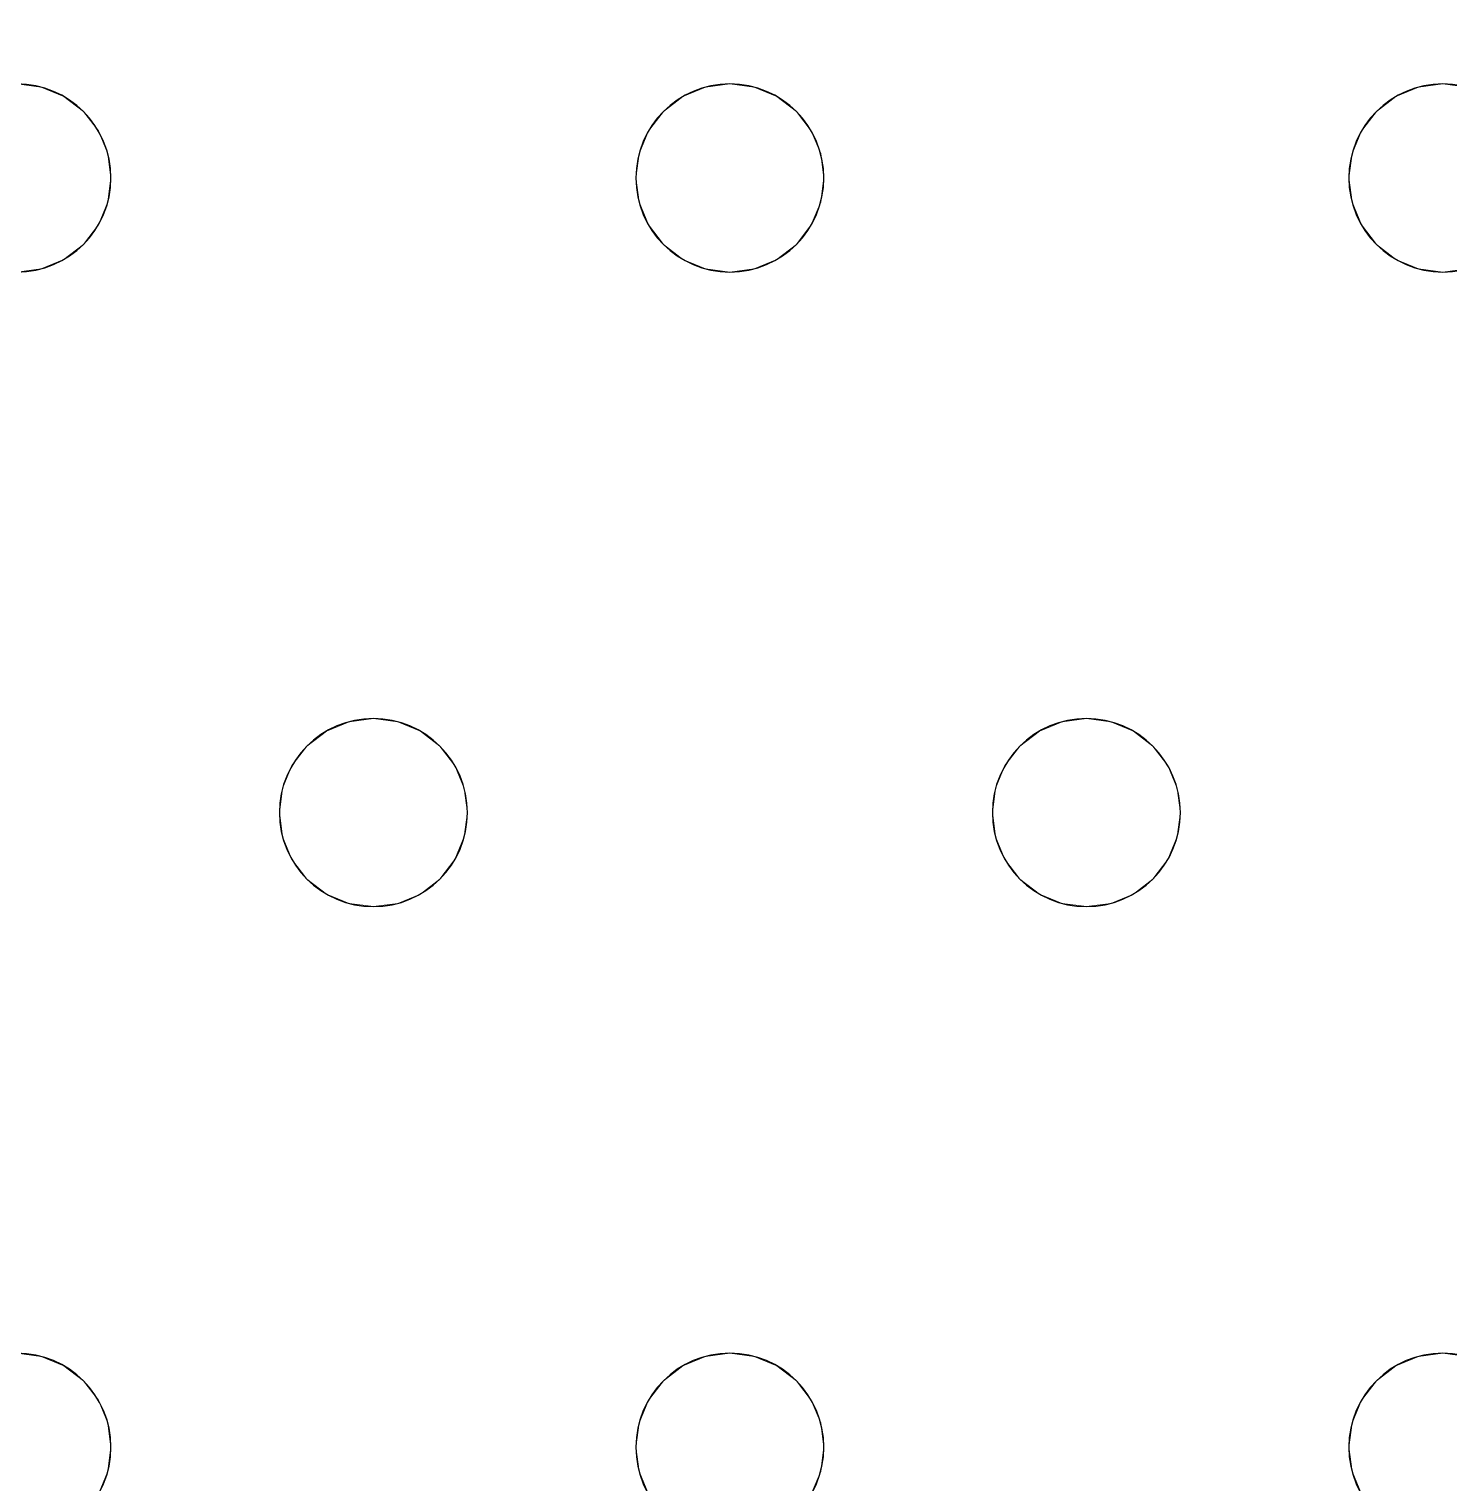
# Model space of a CAD drawing. Header units: millimetres. Extents: x -1 to 1601, y -701 to 1.
# Drawn here: x 279.7 to 340.1, y -153.5 to -91.7 of the extents above; entities that cross this region are included whole.
import ezdxf

# ---------------------------------------------------------------- set-up
doc = ezdxf.new("R2010")
doc.units = ezdxf.units.MM
doc.layers.add('IQ_200_3D', color=1, linetype='Continuous')
doc.layers.add('IQ_204_2D', color=7, linetype='Continuous')

msp = doc.modelspace()

# ---------------------------------------------------------------- linework, layer by layer
at = {"layer": 'IQ_200_3D', "lineweight": 18}
for points, invisible_edges in [([(122.762, -68.034, 850), (1477.238, -68.034, 850), (1477.238, -397.966, 850), (122.762, -397.966, 850)], 10), ([(122.762, -68.034, 860), (122.762, -397.966, 860), (1477.238, -397.966, 860), (1477.238, -68.034, 860)], 5), ([(124.649, -73, 888), (339.882, -94, 888), (309.549, -94, 888), (279.216, -94, 888)], 15), ([(430.882, -94, 888), (401.584, -94.136, 888), (400.549, -94, 888), (124.649, -73, 888)], 13), ([(124.649, -73, 888), (400.549, -94, 888), (370.216, -94, 888), (339.882, -94, 888)], 15), ([(430.882, -94, 888), (124.649, -73, 888), (754.549, -73, 888)], 13), ([(430.882, -94, 890), (461.216, -94, 890), (754.549, -73, 890), (124.649, -73, 890)], 11), ([(400.549, -94, 890), (401.584, -94.136, 890), (430.882, -94, 890), (124.649, -73, 890)], 14), ([(370.216, -94, 890), (400.549, -94, 890), (124.649, -73, 890), (339.882, -94, 890)], 15), ([(309.549, -94, 890), (339.882, -94, 890), (124.649, -73, 890), (279.216, -94, 890)], 15), ([(279.216, -94, 888), (280.251, -94.136, 888), (280.251, -94.136, 890), (279.216, -94, 890)], 10), ([(280.251, -94.136, 888), (279.216, -94, 888), (309.549, -94, 888), (308.514, -94.136, 888)], 10), ([(309.549, -94, 890), (279.216, -94, 890), (280.251, -94.136, 890)], 13), ([(308.514, -94.136, 890), (309.549, -94, 890), (280.251, -94.136, 890), (281.216, -94.536, 890)], 10), ([(308.514, -94.136, 888), (309.549, -94, 888), (309.549, -94, 890), (308.514, -94.136, 890)], 10), ([(309.549, -94, 888), (310.584, -94.136, 888), (310.584, -94.136, 890), (309.549, -94, 890)], 10), ([(310.584, -94.136, 888), (309.549, -94, 888), (339.882, -94, 888), (338.847, -94.136, 888)], 10), ([(310.584, -94.136, 890), (338.847, -94.136, 890), (339.882, -94, 890), (309.549, -94, 890)], 5), ([(338.847, -94.136, 888), (339.882, -94, 888), (339.882, -94, 890), (338.847, -94.136, 890)], 10), ([(339.882, -94, 888), (340.918, -94.136, 888), (340.918, -94.136, 890), (339.882, -94, 890)], 10), ([(340.918, -94.136, 888), (339.882, -94, 888), (370.216, -94, 888), (369.18, -94.136, 888)], 10), ([(340.918, -94.136, 890), (370.216, -94, 890), (339.882, -94, 890)], 3), ([(281.216, -94.536, 890), (280.251, -94.136, 890), (280.251, -94.136, 888), (281.216, -94.536, 888)], 10), ([(281.216, -94.536, 888), (280.251, -94.136, 888), (308.514, -94.136, 888), (307.549, -94.536, 888)], 10), ([(307.549, -94.536, 890), (308.514, -94.136, 890), (281.216, -94.536, 890), (282.044, -95.172, 890)], 10), ([(282.044, -95.172, 890), (281.216, -94.536, 890), (281.216, -94.536, 888), (282.044, -95.172, 888)], 10), ([(307.549, -94.536, 888), (282.044, -95.172, 888), (281.216, -94.536, 888)], 13), ([(306.721, -95.172, 888), (282.68, -96, 888), (282.044, -95.172, 888), (307.549, -94.536, 888)], 5), ([(282.044, -95.172, 890), (306.721, -95.172, 890), (307.549, -94.536, 890)], 13), ([(307.549, -94.536, 890), (306.721, -95.172, 890), (306.721, -95.172, 888), (307.549, -94.536, 888)], 10), ([(308.514, -94.136, 890), (307.549, -94.536, 890), (307.549, -94.536, 888), (308.514, -94.136, 888)], 10), ([(311.549, -94.536, 890), (310.584, -94.136, 890), (310.584, -94.136, 888), (311.549, -94.536, 888)], 10), ([(311.549, -94.536, 888), (310.584, -94.136, 888), (338.847, -94.136, 888), (337.882, -94.536, 888)], 10), ([(311.549, -94.536, 890), (337.882, -94.536, 890), (338.847, -94.136, 890), (310.584, -94.136, 890)], 5), ([(312.378, -95.172, 890), (311.549, -94.536, 890), (311.549, -94.536, 888), (312.378, -95.172, 888)], 10), ([(312.378, -95.172, 888), (311.549, -94.536, 888), (337.882, -94.536, 888), (337.054, -95.172, 888)], 10), ([(312.378, -95.172, 890), (337.054, -95.172, 890), (337.882, -94.536, 890), (311.549, -94.536, 890)], 5), ([(337.882, -94.536, 890), (337.054, -95.172, 890), (337.054, -95.172, 888), (337.882, -94.536, 888)], 10), ([(338.847, -94.136, 890), (337.882, -94.536, 890), (337.882, -94.536, 888), (338.847, -94.136, 888)], 10), ([(282.68, -96, 890), (282.044, -95.172, 890), (282.044, -95.172, 888), (282.68, -96, 888)], 10), ([(282.68, -96, 890), (306.085, -96, 890), (306.721, -95.172, 890), (282.044, -95.172, 890)], 5), ([(306.085, -96, 888), (283.079, -96.965, 888), (282.68, -96, 888), (306.721, -95.172, 888)], 5), ([(306.721, -95.172, 890), (306.085, -96, 890), (306.085, -96, 888), (306.721, -95.172, 888)], 10), ([(313.013, -96, 890), (312.378, -95.172, 890), (312.378, -95.172, 888), (313.013, -96, 888)], 10), ([(313.013, -96, 888), (312.378, -95.172, 888), (337.054, -95.172, 888), (336.418, -96, 888)], 10), ([(312.378, -95.172, 890), (313.013, -96, 890), (337.054, -95.172, 890)], 14), ([(336.418, -96, 890), (337.054, -95.172, 890), (313.013, -96, 890), (313.413, -96.965, 890)], 10), ([(337.054, -95.172, 890), (336.418, -96, 890), (336.418, -96, 888), (337.054, -95.172, 888)], 10), ([(283.079, -96.965, 890), (282.68, -96, 890), (282.68, -96, 888), (283.079, -96.965, 888)], 10), ([(283.079, -96.965, 890), (305.685, -96.965, 890), (306.085, -96, 890), (282.68, -96, 890)], 5), ([(283.079, -96.965, 888), (306.085, -96, 888), (305.685, -96.965, 888), (283.216, -98, 888)], 5), ([(306.085, -96, 890), (305.685, -96.965, 890), (305.685, -96.965, 888), (306.085, -96, 888)], 10), ([(313.413, -96.965, 890), (313.013, -96, 890), (313.013, -96, 888), (313.413, -96.965, 888)], 10), ([(313.413, -96.965, 888), (313.013, -96, 888), (336.418, -96, 888), (336.019, -96.965, 888)], 10), ([(336.019, -96.965, 890), (336.418, -96, 890), (313.413, -96.965, 890), (313.549, -98, 890)], 10), ([(336.418, -96, 890), (336.019, -96.965, 890), (336.019, -96.965, 888), (336.418, -96, 888)], 10), ([(283.216, -98, 890), (283.079, -96.965, 890), (283.079, -96.965, 888), (283.216, -98, 888)], 2), ([(305.549, -98, 888), (283.079, -99.035, 888), (283.216, -98, 888), (305.685, -96.965, 888)], 5), ([(305.685, -96.965, 890), (283.079, -96.965, 890), (283.216, -98, 890)], 13), ([(283.216, -98, 890), (283.079, -99.035, 890), (305.549, -98, 890), (305.685, -96.965, 890)], 10), ([(305.685, -96.965, 890), (305.549, -98, 890), (305.549, -98, 888), (305.685, -96.965, 888)], 8), ([(313.549, -98, 890), (313.413, -96.965, 890), (313.413, -96.965, 888), (313.549, -98, 888)], 2), ([(313.549, -98, 888), (313.413, -96.965, 888), (336.019, -96.965, 888), (335.882, -98, 888)], 10), ([(313.549, -98, 890), (313.413, -99.035, 890), (335.882, -98, 890), (336.019, -96.965, 890)], 10), ([(336.019, -96.965, 890), (335.882, -98, 890), (335.882, -98, 888), (336.019, -96.965, 888)], 8), ([(305.685, -99.035, 888), (282.68, -100, 888), (283.079, -99.035, 888), (305.549, -98, 888)], 5), ([(305.685, -99.035, 890), (305.549, -98, 890), (283.079, -99.035, 890), (282.68, -100, 890)], 10), ([(283.079, -99.035, 890), (283.216, -98, 890), (283.216, -98, 888), (283.079, -99.035, 888)], 8), ([(305.549, -98, 890), (305.685, -99.035, 890), (305.685, -99.035, 888), (305.549, -98, 888)], 2), ([(336.019, -99.035, 890), (335.882, -98, 890), (313.413, -99.035, 890), (313.013, -100, 890)], 10), ([(313.413, -99.035, 890), (313.549, -98, 890), (313.549, -98, 888), (313.413, -99.035, 888)], 8), ([(313.413, -99.035, 888), (313.549, -98, 888), (335.882, -98, 888), (336.019, -99.035, 888)], 10), ([(335.882, -98, 890), (336.019, -99.035, 890), (336.019, -99.035, 888), (335.882, -98, 888)], 2), ([(282.68, -100, 890), (283.079, -99.035, 890), (283.079, -99.035, 888), (282.68, -100, 888)], 10), ([(282.68, -100, 888), (305.685, -99.035, 888), (306.085, -100, 888), (294.382, -121, 888)], 13), ([(306.085, -100, 890), (305.685, -99.035, 890), (282.68, -100, 890), (294.382, -121, 890)], 14), ([(305.685, -99.035, 890), (306.085, -100, 890), (306.085, -100, 888), (305.685, -99.035, 888)], 10), ([(313.013, -100, 890), (313.413, -99.035, 890), (313.413, -99.035, 888), (313.013, -100, 888)], 10), ([(313.013, -100, 888), (313.413, -99.035, 888), (336.019, -99.035, 888), (336.418, -100, 888)], 10), ([(336.418, -100, 890), (336.019, -99.035, 890), (313.013, -100, 890)], 14), ([(336.019, -99.035, 890), (336.418, -100, 890), (336.418, -100, 888), (336.019, -99.035, 888)], 10), ([(282.044, -100.828, 890), (282.68, -100, 890), (282.68, -100, 888), (282.044, -100.828, 888)], 10), ([(294.382, -121, 888), (282.044, -100.828, 888), (282.68, -100, 888)], 13), ([(282.044, -100.828, 890), (293.347, -121.136, 890), (294.382, -121, 890), (282.68, -100, 890)], 5), ([(306.721, -100.828, 888), (295.418, -121.136, 888), (294.382, -121, 888), (306.085, -100, 888)], 5), ([(294.382, -121, 890), (295.418, -121.136, 890), (306.721, -100.828, 890), (306.085, -100, 890)], 10), ([(306.085, -100, 890), (306.721, -100.828, 890), (306.721, -100.828, 888), (306.085, -100, 888)], 10), ([(312.378, -100.828, 890), (313.013, -100, 890), (313.013, -100, 888), (312.378, -100.828, 888)], 10), ([(324.716, -121, 888), (323.68, -121.136, 888), (312.378, -100.828, 888), (313.013, -100, 888)], 10), ([(324.716, -121, 890), (313.013, -100, 890), (312.378, -100.828, 890), (323.68, -121.136, 890)], 5), ([(324.716, -121, 888), (313.013, -100, 888), (336.418, -100, 888), (337.054, -100.828, 888)], 11), ([(324.716, -121, 890), (337.054, -100.828, 890), (336.418, -100, 890), (313.013, -100, 890)], 13), ([(336.418, -100, 890), (337.054, -100.828, 890), (337.054, -100.828, 888), (336.418, -100, 888)], 10), ([(281.216, -101.464, 890), (282.044, -100.828, 890), (282.044, -100.828, 888), (281.216, -101.464, 888)], 10), ([(293.347, -121.136, 888), (281.216, -101.464, 888), (282.044, -100.828, 888), (294.382, -121, 888)], 5), ([(281.216, -101.464, 890), (292.382, -121.536, 890), (293.347, -121.136, 890), (282.044, -100.828, 890)], 5), ([(307.549, -101.464, 888), (296.382, -121.536, 888), (295.418, -121.136, 888), (306.721, -100.828, 888)], 5), ([(306.721, -100.828, 890), (295.418, -121.136, 890), (307.549, -101.464, 890)], 3), ([(306.721, -100.828, 890), (307.549, -101.464, 890), (307.549, -101.464, 888), (306.721, -100.828, 888)], 10), ([(311.549, -101.464, 890), (312.378, -100.828, 890), (312.378, -100.828, 888), (311.549, -101.464, 888)], 10), ([(311.549, -101.464, 888), (312.378, -100.828, 888), (323.68, -121.136, 888), (322.716, -121.536, 888)], 10), ([(323.68, -121.136, 890), (312.378, -100.828, 890), (311.549, -101.464, 890), (322.716, -121.536, 890)], 5), ([(337.054, -100.828, 888), (337.882, -101.464, 888), (325.751, -121.136, 888), (324.716, -121, 888)], 10), ([(337.054, -100.828, 890), (324.716, -121, 890), (325.751, -121.136, 890), (337.882, -101.464, 890)], 5), ([(337.054, -100.828, 890), (337.882, -101.464, 890), (337.882, -101.464, 888), (337.054, -100.828, 888)], 10), ([(279.216, -102, 888), (290.918, -123, 888), (267.513, -123, 888), (266.878, -122.172, 888)], 11), ([(290.918, -123, 890), (291.554, -122.172, 890), (279.216, -102, 890), (267.513, -123, 890)], 14), ([(280.251, -101.864, 888), (279.216, -102, 888), (279.216, -102, 890), (280.251, -101.864, 890)], 10), ([(279.216, -102, 888), (280.251, -101.864, 888), (291.554, -122.172, 888), (290.918, -123, 888)], 10), ([(291.554, -122.172, 890), (292.382, -121.536, 890), (280.251, -101.864, 890), (279.216, -102, 890)], 10), ([(280.251, -101.864, 890), (281.216, -101.464, 890), (281.216, -101.464, 888), (280.251, -101.864, 888)], 10), ([(292.382, -121.536, 888), (291.554, -122.172, 888), (280.251, -101.864, 888), (281.216, -101.464, 888)], 10), ([(280.251, -101.864, 890), (292.382, -121.536, 890), (281.216, -101.464, 890)], 3), ([(281.216, -101.464, 888), (293.347, -121.136, 888), (292.382, -121.536, 888)], 13), ([(296.382, -121.536, 890), (308.514, -101.864, 890), (307.549, -101.464, 890), (295.418, -121.136, 890)], 5), ([(308.514, -101.864, 888), (297.211, -122.172, 888), (296.382, -121.536, 888), (307.549, -101.464, 888)], 5), ([(297.211, -122.172, 890), (308.514, -101.864, 890), (296.382, -121.536, 890)], 3), ([(309.549, -102, 888), (297.847, -123, 888), (297.211, -122.172, 888), (308.514, -101.864, 888)], 5), ([(309.549, -102, 890), (308.514, -101.864, 890), (297.211, -122.172, 890), (297.847, -123, 890)], 10), ([(297.847, -123, 888), (309.549, -102, 888), (321.252, -123, 888), (298.246, -123.965, 888)], 7), ([(321.252, -123, 890), (321.887, -122.172, 890), (309.549, -102, 890), (297.847, -123, 890)], 14), ([(307.549, -101.464, 890), (308.514, -101.864, 890), (308.514, -101.864, 888), (307.549, -101.464, 888)], 10), ([(309.549, -102, 888), (308.514, -101.864, 888), (308.514, -101.864, 890), (309.549, -102, 890)], 10), ([(310.584, -101.864, 888), (309.549, -102, 888), (309.549, -102, 890), (310.584, -101.864, 890)], 10), ([(321.887, -122.172, 888), (321.252, -123, 888), (309.549, -102, 888), (310.584, -101.864, 888)], 10), ([(321.887, -122.172, 890), (310.584, -101.864, 890), (309.549, -102, 890)], 13), ([(310.584, -101.864, 890), (311.549, -101.464, 890), (311.549, -101.464, 888), (310.584, -101.864, 888)], 10), ([(322.716, -121.536, 888), (321.887, -122.172, 888), (310.584, -101.864, 888), (311.549, -101.464, 888)], 10), ([(322.716, -121.536, 890), (311.549, -101.464, 890), (310.584, -101.864, 890), (321.887, -122.172, 890)], 5), ([(337.882, -101.464, 888), (338.847, -101.864, 888), (326.716, -121.536, 888), (325.751, -121.136, 888)], 10), ([(326.716, -121.536, 890), (338.847, -101.864, 890), (337.882, -101.464, 890), (325.751, -121.136, 890)], 5), ([(327.544, -122.172, 888), (326.716, -121.536, 888), (338.847, -101.864, 888), (339.882, -102, 888)], 10), ([(327.544, -122.172, 890), (339.882, -102, 890), (338.847, -101.864, 890), (326.716, -121.536, 890)], 5), ([(327.544, -122.172, 888), (339.882, -102, 888), (328.18, -123, 888)], 3), ([(339.882, -102, 890), (327.544, -122.172, 890), (328.18, -123, 890)], 13), ([(351.585, -123, 888), (328.579, -123.965, 888), (328.18, -123, 888), (339.882, -102, 888)], 13), ([(351.585, -123, 890), (352.221, -122.172, 890), (339.882, -102, 890), (328.18, -123, 890)], 14), ([(337.882, -101.464, 890), (338.847, -101.864, 890), (338.847, -101.864, 888), (337.882, -101.464, 888)], 10), ([(339.882, -102, 888), (338.847, -101.864, 888), (338.847, -101.864, 890), (339.882, -102, 890)], 10), ([(340.918, -101.864, 888), (339.882, -102, 888), (339.882, -102, 890), (340.918, -101.864, 890)], 10), ([(339.882, -102, 888), (340.918, -101.864, 888), (352.221, -122.172, 888), (351.585, -123, 888)], 10), ([(352.221, -122.172, 890), (353.049, -121.536, 890), (340.918, -101.864, 890), (339.882, -102, 890)], 10), ([(293.347, -121.136, 890), (292.382, -121.536, 890), (292.382, -121.536, 888), (293.347, -121.136, 888)], 10), ([(293.347, -121.136, 888), (294.382, -121, 888), (294.382, -121, 890), (293.347, -121.136, 890)], 10), ([(294.382, -121, 888), (295.418, -121.136, 888), (295.418, -121.136, 890), (294.382, -121, 890)], 10), ([(296.382, -121.536, 890), (295.418, -121.136, 890), (295.418, -121.136, 888), (296.382, -121.536, 888)], 10), ([(323.68, -121.136, 890), (322.716, -121.536, 890), (322.716, -121.536, 888), (323.68, -121.136, 888)], 10), ([(323.68, -121.136, 888), (324.716, -121, 888), (324.716, -121, 890), (323.68, -121.136, 890)], 10), ([(324.716, -121, 888), (325.751, -121.136, 888), (325.751, -121.136, 890), (324.716, -121, 890)], 10), ([(326.716, -121.536, 890), (325.751, -121.136, 890), (325.751, -121.136, 888), (326.716, -121.536, 888)], 10), ([(292.382, -121.536, 890), (291.554, -122.172, 890), (291.554, -122.172, 888), (292.382, -121.536, 888)], 10), ([(297.211, -122.172, 890), (296.382, -121.536, 890), (296.382, -121.536, 888), (297.211, -122.172, 888)], 10), ([(322.716, -121.536, 890), (321.887, -122.172, 890), (321.887, -122.172, 888), (322.716, -121.536, 888)], 10), ([(327.544, -122.172, 890), (326.716, -121.536, 890), (326.716, -121.536, 888), (327.544, -122.172, 888)], 10), ([(291.554, -122.172, 890), (290.918, -123, 890), (290.918, -123, 888), (291.554, -122.172, 888)], 10), ([(297.847, -123, 890), (297.211, -122.172, 890), (297.211, -122.172, 888), (297.847, -123, 888)], 10), ([(321.887, -122.172, 890), (321.252, -123, 890), (321.252, -123, 888), (321.887, -122.172, 888)], 10), ([(328.18, -123, 890), (327.544, -122.172, 890), (327.544, -122.172, 888), (328.18, -123, 888)], 10), ([(267.913, -123.965, 888), (267.513, -123, 888), (290.918, -123, 888), (290.519, -123.965, 888)], 10), ([(290.918, -123, 890), (267.513, -123, 890), (267.913, -123.965, 890), (290.519, -123.965, 890)], 5), ([(290.918, -123, 890), (290.519, -123.965, 890), (290.519, -123.965, 888), (290.918, -123, 888)], 10), ([(298.246, -123.965, 890), (297.847, -123, 890), (297.847, -123, 888), (298.246, -123.965, 888)], 10), ([(321.252, -123, 890), (297.847, -123, 890), (298.246, -123.965, 890), (320.852, -123.965, 890)], 5), ([(298.246, -123.965, 888), (321.252, -123, 888), (320.852, -123.965, 888)], 13), ([(321.252, -123, 890), (320.852, -123.965, 890), (320.852, -123.965, 888), (321.252, -123, 888)], 10), ([(328.579, -123.965, 890), (328.18, -123, 890), (328.18, -123, 888), (328.579, -123.965, 888)], 10), ([(328.579, -123.965, 890), (351.185, -123.965, 890), (351.585, -123, 890), (328.18, -123, 890)], 5), ([(351.185, -123.965, 888), (328.716, -125, 888), (328.579, -123.965, 888), (351.585, -123, 888)], 5), ([(290.519, -123.965, 888), (290.382, -125, 888), (268.049, -125, 888), (267.913, -123.965, 888)], 10), ([(268.049, -125, 890), (290.382, -125, 890), (290.519, -123.965, 890), (267.913, -123.965, 890)], 5), ([(290.519, -123.965, 890), (290.382, -125, 890), (290.382, -125, 888), (290.519, -123.965, 888)], 8), ([(298.382, -125, 890), (298.246, -123.965, 890), (298.246, -123.965, 888), (298.382, -125, 888)], 2), ([(298.382, -125, 888), (298.246, -123.965, 888), (320.852, -123.965, 888), (320.716, -125, 888)], 10), ([(320.716, -125, 890), (320.852, -123.965, 890), (298.382, -125, 890), (298.246, -126.035, 890)], 10), ([(298.382, -125, 890), (320.852, -123.965, 890), (298.246, -123.965, 890)], 3), ([(320.852, -123.965, 890), (320.716, -125, 890), (320.716, -125, 888), (320.852, -123.965, 888)], 8), ([(328.716, -125, 890), (328.579, -123.965, 890), (328.579, -123.965, 888), (328.716, -125, 888)], 2), ([(351.049, -125, 888), (328.579, -126.035, 888), (328.716, -125, 888), (351.185, -123.965, 888)], 5), ([(328.716, -125, 890), (351.049, -125, 890), (351.185, -123.965, 890), (328.579, -123.965, 890)], 5), ([(267.913, -126.035, 888), (268.049, -125, 888), (290.382, -125, 888), (290.519, -126.035, 888)], 10), ([(267.913, -126.035, 890), (290.519, -126.035, 890), (290.382, -125, 890), (268.049, -125, 890)], 5), ([(290.382, -125, 890), (290.519, -126.035, 890), (290.519, -126.035, 888), (290.382, -125, 888)], 2), ([(320.852, -126.035, 888), (297.847, -127, 888), (298.246, -126.035, 888), (320.716, -125, 888)], 5), ([(320.852, -126.035, 890), (320.716, -125, 890), (298.246, -126.035, 890), (297.847, -127, 890)], 10), ([(298.246, -126.035, 890), (298.382, -125, 890), (298.382, -125, 888), (298.246, -126.035, 888)], 8), ([(320.716, -125, 888), (298.246, -126.035, 888), (298.382, -125, 888)], 13), ([(320.716, -125, 890), (320.852, -126.035, 890), (320.852, -126.035, 888), (320.716, -125, 888)], 2), ([(328.579, -126.035, 890), (328.716, -125, 890), (328.716, -125, 888), (328.579, -126.035, 888)], 8), ([(328.579, -126.035, 888), (351.049, -125, 888), (351.185, -126.035, 888)], 13), ([(328.579, -126.035, 890), (351.185, -126.035, 890), (351.049, -125, 890), (328.716, -125, 890)], 5), ([(267.513, -127, 888), (267.913, -126.035, 888), (290.519, -126.035, 888), (290.918, -127, 888)], 10), ([(290.519, -126.035, 890), (267.913, -126.035, 890), (267.513, -127, 890), (290.918, -127, 890)], 5), ([(290.519, -126.035, 890), (290.918, -127, 890), (290.918, -127, 888), (290.519, -126.035, 888)], 10), ([(297.847, -127, 890), (298.246, -126.035, 890), (298.246, -126.035, 888), (297.847, -127, 888)], 10), ([(297.847, -127, 888), (320.852, -126.035, 888), (321.252, -127, 888)], 13), ([(321.252, -127, 890), (320.852, -126.035, 890), (297.847, -127, 890), (309.549, -148, 890)], 14), ([(320.852, -126.035, 890), (321.252, -127, 890), (321.252, -127, 888), (320.852, -126.035, 888)], 10), ([(328.18, -127, 890), (328.579, -126.035, 890), (328.579, -126.035, 888), (328.18, -127, 888)], 10), ([(328.18, -127, 888), (328.579, -126.035, 888), (351.185, -126.035, 888), (351.585, -127, 888)], 10), ([(328.18, -127, 890), (351.585, -127, 890), (351.185, -126.035, 890), (328.579, -126.035, 890)], 5), ([(279.216, -148, 888), (266.878, -127.828, 888), (267.513, -127, 888), (290.918, -127, 888)], 13), ([(267.513, -127, 890), (266.878, -127.828, 890), (279.216, -148, 890), (290.918, -127, 890)], 14), ([(279.216, -148, 888), (290.918, -127, 888), (291.554, -127.828, 888), (280.251, -148.136, 888)], 5), ([(291.554, -127.828, 890), (290.918, -127, 890), (279.216, -148, 890), (280.251, -148.136, 890)], 10), ([(290.918, -127, 890), (291.554, -127.828, 890), (291.554, -127.828, 888), (290.918, -127, 888)], 10), ([(297.211, -127.828, 890), (297.847, -127, 890), (297.847, -127, 888), (297.211, -127.828, 888)], 10), ([(309.549, -148, 888), (297.211, -127.828, 888), (297.847, -127, 888), (321.252, -127, 888)], 13), ([(297.211, -127.828, 890), (308.514, -148.136, 890), (309.549, -148, 890), (297.847, -127, 890)], 5), ([(309.549, -148, 888), (321.252, -127, 888), (321.887, -127.828, 888), (310.584, -148.136, 888)], 5), ([(321.887, -127.828, 890), (321.252, -127, 890), (309.549, -148, 890)], 14), ([(321.252, -127, 890), (321.887, -127.828, 890), (321.887, -127.828, 888), (321.252, -127, 888)], 10), ([(327.544, -127.828, 890), (328.18, -127, 890), (328.18, -127, 888), (327.544, -127.828, 888)], 10), ([(339.882, -148, 888), (327.544, -127.828, 888), (328.18, -127, 888), (351.585, -127, 888)], 13), ([(328.18, -127, 890), (327.544, -127.828, 890), (339.882, -148, 890)], 14), ([(339.882, -148, 890), (352.221, -127.828, 890), (351.585, -127, 890), (328.18, -127, 890)], 13), ([(352.221, -127.828, 888), (340.918, -148.136, 888), (339.882, -148, 888), (351.585, -127, 888)], 5), ([(280.251, -148.136, 888), (291.554, -127.828, 888), (292.382, -128.464, 888), (281.216, -148.536, 888)], 5), ([(292.382, -128.464, 890), (291.554, -127.828, 890), (280.251, -148.136, 890), (281.216, -148.536, 890)], 10), ([(291.554, -127.828, 890), (292.382, -128.464, 890), (292.382, -128.464, 888), (291.554, -127.828, 888)], 10), ([(296.382, -128.464, 890), (297.211, -127.828, 890), (297.211, -127.828, 888), (296.382, -128.464, 888)], 10), ([(296.382, -128.464, 888), (297.211, -127.828, 888), (308.514, -148.136, 888), (307.549, -148.536, 888)], 10), ([(296.382, -128.464, 890), (307.549, -148.536, 890), (308.514, -148.136, 890), (297.211, -127.828, 890)], 5), ([(297.211, -127.828, 888), (309.549, -148, 888), (308.514, -148.136, 888)], 13), ([(310.584, -148.136, 890), (322.716, -128.464, 890), (321.887, -127.828, 890), (309.549, -148, 890)], 5), ([(310.584, -148.136, 888), (321.887, -127.828, 888), (322.716, -128.464, 888)], 13), ([(321.887, -127.828, 890), (322.716, -128.464, 890), (322.716, -128.464, 888), (321.887, -127.828, 888)], 10), ([(326.716, -128.464, 890), (327.544, -127.828, 890), (327.544, -127.828, 888), (326.716, -128.464, 888)], 10), ([(338.847, -148.136, 888), (326.716, -128.464, 888), (327.544, -127.828, 888), (339.882, -148, 888)], 5), ([(338.847, -148.136, 890), (339.882, -148, 890), (327.544, -127.828, 890), (326.716, -128.464, 890)], 10), ([(340.918, -148.136, 890), (353.049, -128.464, 890), (352.221, -127.828, 890), (339.882, -148, 890)], 5), ([(281.216, -148.536, 888), (292.382, -128.464, 888), (293.347, -128.864, 888), (282.044, -149.172, 888)], 5), ([(293.347, -128.864, 890), (292.382, -128.464, 890), (281.216, -148.536, 890), (282.044, -149.172, 890)], 10), ([(292.382, -128.464, 890), (293.347, -128.864, 890), (293.347, -128.864, 888), (292.382, -128.464, 888)], 10), ([(295.418, -128.864, 890), (296.382, -128.464, 890), (296.382, -128.464, 888), (295.418, -128.864, 888)], 10), ([(295.418, -128.864, 888), (296.382, -128.464, 888), (307.549, -148.536, 888), (306.721, -149.172, 888)], 10), ([(295.418, -128.864, 890), (306.721, -149.172, 890), (307.549, -148.536, 890), (296.382, -128.464, 890)], 5), ([(311.549, -148.536, 888), (310.584, -148.136, 888), (322.716, -128.464, 888), (323.68, -128.864, 888)], 10), ([(311.549, -148.536, 890), (323.68, -128.864, 890), (322.716, -128.464, 890), (310.584, -148.136, 890)], 5), ([(322.716, -128.464, 890), (323.68, -128.864, 890), (323.68, -128.864, 888), (322.716, -128.464, 888)], 10), ([(325.751, -128.864, 890), (326.716, -128.464, 890), (326.716, -128.464, 888), (325.751, -128.864, 888)], 10), ([(337.882, -148.536, 888), (325.751, -128.864, 888), (326.716, -128.464, 888), (338.847, -148.136, 888)], 5), ([(337.882, -148.536, 890), (338.847, -148.136, 890), (326.716, -128.464, 890), (325.751, -128.864, 890)], 10), ([(293.347, -128.864, 888), (294.382, -129, 888), (282.044, -149.172, 888)], 14), ([(282.044, -149.172, 890), (282.68, -150, 890), (294.382, -129, 890), (293.347, -128.864, 890)], 10), ([(282.68, -150, 888), (282.044, -149.172, 888), (294.382, -129, 888), (306.085, -150, 888)], 14), ([(282.68, -150, 890), (283.079, -150.965, 890), (306.085, -150, 890), (294.382, -129, 890)], 14), ([(294.382, -129, 888), (293.347, -128.864, 888), (293.347, -128.864, 890), (294.382, -129, 890)], 10), ([(295.418, -128.864, 888), (294.382, -129, 888), (294.382, -129, 890), (295.418, -128.864, 890)], 10), ([(294.382, -129, 888), (295.418, -128.864, 888), (306.721, -149.172, 888), (306.085, -150, 888)], 10), ([(294.382, -129, 890), (306.085, -150, 890), (306.721, -149.172, 890), (295.418, -128.864, 890)], 5), ([(323.68, -128.864, 888), (324.716, -129, 888), (312.378, -149.172, 888), (311.549, -148.536, 888)], 10), ([(323.68, -128.864, 890), (311.549, -148.536, 890), (312.378, -149.172, 890)], 13), ([(324.716, -129, 890), (323.68, -128.864, 890), (312.378, -149.172, 890), (313.013, -150, 890)], 10), ([(313.013, -150, 888), (312.378, -149.172, 888), (324.716, -129, 888), (336.418, -150, 888)], 14), ([(336.418, -150, 890), (337.054, -149.172, 890), (324.716, -129, 890), (313.013, -150, 890)], 14), ([(324.716, -129, 888), (323.68, -128.864, 888), (323.68, -128.864, 890), (324.716, -129, 890)], 10), ([(325.751, -128.864, 888), (324.716, -129, 888), (324.716, -129, 890), (325.751, -128.864, 890)], 10), ([(324.716, -129, 888), (325.751, -128.864, 888), (337.054, -149.172, 888), (336.418, -150, 888)], 10), ([(325.751, -128.864, 890), (324.716, -129, 890), (337.054, -149.172, 890), (337.882, -148.536, 890)], 10), ([(337.882, -148.536, 888), (337.054, -149.172, 888), (325.751, -128.864, 888)], 14), ([(279.216, -148, 888), (280.251, -148.136, 888), (280.251, -148.136, 890), (279.216, -148, 890)], 10), ([(281.216, -148.536, 890), (280.251, -148.136, 890), (280.251, -148.136, 888), (281.216, -148.536, 888)], 10), ([(308.514, -148.136, 890), (307.549, -148.536, 890), (307.549, -148.536, 888), (308.514, -148.136, 888)], 10), ([(308.514, -148.136, 888), (309.549, -148, 888), (309.549, -148, 890), (308.514, -148.136, 890)], 10), ([(309.549, -148, 888), (310.584, -148.136, 888), (310.584, -148.136, 890), (309.549, -148, 890)], 10), ([(311.549, -148.536, 890), (310.584, -148.136, 890), (310.584, -148.136, 888), (311.549, -148.536, 888)], 10), ([(338.847, -148.136, 890), (337.882, -148.536, 890), (337.882, -148.536, 888), (338.847, -148.136, 888)], 10), ([(338.847, -148.136, 888), (339.882, -148, 888), (339.882, -148, 890), (338.847, -148.136, 890)], 10), ([(339.882, -148, 888), (340.918, -148.136, 888), (340.918, -148.136, 890), (339.882, -148, 890)], 10), ([(282.044, -149.172, 890), (281.216, -148.536, 890), (281.216, -148.536, 888), (282.044, -149.172, 888)], 10), ([(307.549, -148.536, 890), (306.721, -149.172, 890), (306.721, -149.172, 888), (307.549, -148.536, 888)], 10), ([(312.378, -149.172, 890), (311.549, -148.536, 890), (311.549, -148.536, 888), (312.378, -149.172, 888)], 10), ([(337.882, -148.536, 890), (337.054, -149.172, 890), (337.054, -149.172, 888), (337.882, -148.536, 888)], 10), ([(282.68, -150, 890), (282.044, -149.172, 890), (282.044, -149.172, 888), (282.68, -150, 888)], 10), ([(306.721, -149.172, 890), (306.085, -150, 890), (306.085, -150, 888), (306.721, -149.172, 888)], 10), ([(313.013, -150, 890), (312.378, -149.172, 890), (312.378, -149.172, 888), (313.013, -150, 888)], 10), ([(337.054, -149.172, 890), (336.418, -150, 890), (336.418, -150, 888), (337.054, -149.172, 888)], 10), ([(283.079, -150.965, 890), (282.68, -150, 890), (282.68, -150, 888), (283.079, -150.965, 888)], 10), ([(306.085, -150, 888), (305.685, -150.965, 888), (283.079, -150.965, 888), (282.68, -150, 888)], 10), ([(305.685, -150.965, 890), (306.085, -150, 890), (283.079, -150.965, 890), (283.216, -152, 890)], 10), ([(306.085, -150, 890), (305.685, -150.965, 890), (305.685, -150.965, 888), (306.085, -150, 888)], 10), ([(313.413, -150.965, 890), (313.013, -150, 890), (313.013, -150, 888), (313.413, -150.965, 888)], 10), ([(313.413, -150.965, 888), (313.013, -150, 888), (336.418, -150, 888)], 14), ([(313.413, -150.965, 890), (336.019, -150.965, 890), (336.418, -150, 890), (313.013, -150, 890)], 5), ([(336.019, -150.965, 888), (313.549, -152, 888), (313.413, -150.965, 888), (336.418, -150, 888)], 5), ([(336.418, -150, 890), (336.019, -150.965, 890), (336.019, -150.965, 888), (336.418, -150, 888)], 10), ([(283.216, -152, 890), (283.079, -150.965, 890), (283.079, -150.965, 888), (283.216, -152, 888)], 2), ([(305.685, -150.965, 888), (305.549, -152, 888), (283.216, -152, 888), (283.079, -150.965, 888)], 10), ([(283.216, -152, 890), (305.549, -152, 890), (305.685, -150.965, 890)], 13), ([(305.685, -150.965, 890), (305.549, -152, 890), (305.549, -152, 888), (305.685, -150.965, 888)], 8), ([(313.549, -152, 890), (313.413, -150.965, 890), (313.413, -150.965, 888), (313.549, -152, 888)], 2), ([(313.549, -152, 888), (336.019, -150.965, 888), (335.882, -152, 888), (313.413, -153.035, 888)], 5), ([(335.882, -152, 890), (336.019, -150.965, 890), (313.549, -152, 890), (313.413, -153.035, 890)], 10), ([(313.413, -150.965, 890), (313.549, -152, 890), (336.019, -150.965, 890)], 14), ([(336.019, -150.965, 890), (335.882, -152, 890), (335.882, -152, 888), (336.019, -150.965, 888)], 8), ([(283.079, -153.035, 890), (283.216, -152, 890), (283.216, -152, 888), (283.079, -153.035, 888)], 8), ([(283.079, -153.035, 888), (283.216, -152, 888), (305.549, -152, 888), (305.685, -153.035, 888)], 10), ([(283.079, -153.035, 890), (305.685, -153.035, 890), (305.549, -152, 890), (283.216, -152, 890)], 5), ([(305.549, -152, 890), (305.685, -153.035, 890), (305.685, -153.035, 888), (305.549, -152, 888)], 2), ([(336.019, -153.035, 888), (313.013, -154, 888), (313.413, -153.035, 888), (335.882, -152, 888)], 5), ([(336.019, -153.035, 890), (335.882, -152, 890), (313.413, -153.035, 890), (313.013, -154, 890)], 10), ([(313.413, -153.035, 890), (313.549, -152, 890), (313.549, -152, 888), (313.413, -153.035, 888)], 8), ([(335.882, -152, 890), (336.019, -153.035, 890), (336.019, -153.035, 888), (335.882, -152, 888)], 2), ([(282.68, -154, 890), (283.079, -153.035, 890), (283.079, -153.035, 888), (282.68, -154, 888)], 10), ([(282.68, -154, 888), (283.079, -153.035, 888), (305.685, -153.035, 888), (306.085, -154, 888)], 10), ([(305.685, -153.035, 890), (283.079, -153.035, 890), (282.68, -154, 890), (306.085, -154, 890)], 5), ([(305.685, -153.035, 890), (306.085, -154, 890), (306.085, -154, 888), (305.685, -153.035, 888)], 10), ([(313.013, -154, 890), (313.413, -153.035, 890), (313.413, -153.035, 888), (313.013, -154, 888)], 10), ([(313.013, -154, 888), (336.019, -153.035, 888), (336.418, -154, 888), (324.716, -175, 888)], 13), ([(336.418, -154, 890), (336.019, -153.035, 890), (313.013, -154, 890), (324.716, -175, 890)], 14), ([(336.019, -153.035, 890), (336.418, -154, 890), (336.418, -154, 888), (336.019, -153.035, 888)], 10)]:
    msp.add_3dface(points, dxfattribs=dict(at, invisible_edges=invisible_edges))
at = {"layer": 'IQ_204_2D'}
for centre, start, end in [((279.216, -98), 0, 180), ((309.549, -98), 0, 180), ((309.549, -98), 0, 180), ((339.882, -98), 0, 180), ((279.216, -98), 180, 0), ((309.549, -98), 180, 0), ((309.549, -98), 180, 360), ((339.882, -98), 180, 360), ((294.382, -125), 0, 180), ((324.716, -125), 0, 180), ((324.716, -125), 0, 180), ((294.382, -125), 180, 0), ((324.716, -125), 180, 0), ((324.716, -125), 180, 360), ((279.216, -152), 0, 180), ((309.549, -152), 0, 180), ((309.549, -152), 0, 180), ((339.882, -152), 0, 180), ((279.216, -152), 180, 0), ((309.549, -152), 180, 0), ((309.549, -152), 180, 360), ((339.882, -152), 180, 360)]:
    msp.add_arc(centre, 4, start, end, dxfattribs=at)

# ---------------------------------------------------------------- meshes
at = {"layer": 'IQ_200_3D', "lineweight": 18}
mesh = msp.add_polyface(dxfattribs=at)
corners = [(1600, 0, 850), (1600, -700, 850), (0, -700, 850), (0, 0, 850), (1210.5, -594, 850), (1211.556, -602.023, 850), (1214.653, -609.5, 850), (1219.58, -615.92, 850), (1226, -620.847, 850), (1233.477, -623.944, 850), (1241.5, -625, 850), (1459.5, -625, 850), (1467.523, -623.944, 850), (1475, -620.847, 850), (1481.42, -615.92, 850), (1486.347, -609.5, 850), (1489.444, -602.023, 850), (1490.5, -594, 850), (1490.5, -476, 850), (1489.444, -467.977, 850), (1486.347, -460.5, 850), (1481.42, -454.08, 850), (1475, -449.153, 850), (1467.523, -446.056, 850), (1459.5, -445, 850), (1241.5, -445, 850), (1233.477, -446.056, 850), (1226, -449.153, 850), (1219.58, -454.08, 850), (1214.653, -460.5, 850), (1211.556, -467.977, 850), (1210.5, -476, 850), (1477.5, -68.034, 850), (122.5, -68.034, 850), (110.412, -69.625, 850), (99.148, -74.291, 850), (89.475, -81.713, 850), (82.053, -91.386, 850), (77.388, -102.65, 850), (75.796, -114.738, 850), (75.796, -351.262, 850), (77.388, -363.35, 850), (82.053, -374.614, 850), (89.475, -384.287, 850), (99.148, -391.709, 850), (110.412, -396.375, 850), (122.5, -397.966, 850), (1477.5, -397.966, 850), (1489.588, -396.375, 850), (1500.852, -391.709, 850), (1510.525, -384.287, 850), (1517.947, -374.614, 850), (1522.612, -363.35, 850), (1524.204, -351.262, 850), (1524.204, -114.738, 850), (1522.612, -102.65, 850), (1517.947, -91.386, 850), (1510.525, -81.713, 850), (1500.852, -74.291, 850), (1489.588, -69.625, 850)]
mesh.append_faces([[corners[k] for k in face] for face in [(37, 3, 36), (35, 3, 34), (4, 46, 31), (31, 46, 30), (55, 0, 54), (16, 1, 15), (14, 1, 13), (21, 49, 20), (11, 1, 10)]], dxfattribs={"vtx0": -1, "vtx1": -1})
mesh.append_faces([[corners[k] for k in face] for face in [(3, 37, 38), (3, 38, 39), (3, 39, 40, 2), (2, 40, 41), (46, 4, 5), (2, 6, 7), (46, 29, 30), (46, 28, 29), (26, 46, 47, 25), (46, 26, 27), (0, 59, 32, 3), (20, 49, 50, 19), (47, 24, 25), (0, 55, 56), (1, 52, 53), (19, 50, 51, 18), (1, 16, 17)]], dxfattribs={"vtx0": -1, "vtx2": -1})
mesh.append_faces([[corners[k] for k in face] for face in [(2, 45, 46, 5), (1, 17, 18, 51)]], dxfattribs={"vtx0": -1, "vtx2": -1, "vtx3": -1})
mesh.append_faces([[corners[k] for k in face] for face in [(41, 42, 2), (35, 36, 3), (33, 34, 3, 32), (43, 44, 2), (44, 45, 2), (42, 43, 2), (5, 6, 2), (27, 28, 46), (7, 8, 2), (8, 9, 2), (58, 59, 0), (56, 57, 0), (57, 58, 0), (51, 52, 1), (23, 24, 47), (11, 12, 1), (12, 13, 1), (14, 15, 1)]], dxfattribs={"vtx1": -1, "vtx2": -1})
mesh.append_faces([[corners[k] for k in face] for face in [(1, 2, 9, 10), (47, 48, 22, 23), (48, 49, 21, 22), (53, 54, 0, 1)]], dxfattribs={"vtx1": -1, "vtx3": -1})
mesh = msp.add_polyface(dxfattribs=at)
corners = [(1600, -700, 900), (1600, -23, 900), (0, -23, 900), (0, -700, 900), (90, -35.113, 900), (1510, -35.113, 900), (1529.382, -37.665, 900), (1547.443, -45.146, 900), (1562.953, -57.047, 900), (1574.854, -72.557, 900), (1582.335, -90.618, 900), (1584.887, -110, 900), (1584.887, -610, 900), (1582.335, -629.382, 900), (1574.854, -647.443, 900), (1562.953, -662.953, 900), (1547.443, -674.854, 900), (1529.382, -682.335, 900), (1510, -684.887, 900), (90, -684.887, 900), (70.618, -682.335, 900), (52.557, -674.854, 900), (37.047, -662.953, 900), (25.146, -647.443, 900), (17.665, -629.382, 900), (15.113, -610, 900), (15.113, -110, 900), (17.665, -90.618, 900), (25.146, -72.557, 900), (37.047, -57.047, 900), (52.557, -45.146, 900), (70.618, -37.665, 900)]
mesh.append_faces([[corners[k] for k in face] for face in [(9, 1, 8), (14, 0, 13), (31, 2, 30), (28, 2, 27), (21, 3, 20), (23, 3, 22)]], dxfattribs={"vtx0": -1, "vtx1": -1})
mesh.append_faces([[corners[k] for k in face] for face in [(1, 9, 10), (1, 11, 12, 0), (0, 14, 15), (0, 18, 19), (2, 28, 29), (3, 23, 24)]], dxfattribs={"vtx0": -1, "vtx2": -1})
mesh.append_faces([[corners[k] for k in face] for face in [(10, 11, 1), (5, 6, 1), (7, 8, 1), (6, 7, 1), (12, 13, 0), (15, 16, 0), (17, 18, 0), (16, 17, 0), (31, 4, 2), (29, 30, 2), (26, 27, 2), (21, 22, 3), (24, 25, 3)]], dxfattribs={"vtx1": -1, "vtx2": -1})
mesh.append_faces([[corners[k] for k in face] for face in [(4, 5, 1, 2), (25, 26, 2, 3), (19, 20, 3, 0)]], dxfattribs={"vtx1": -1, "vtx3": -1})
mesh = msp.add_polyface(dxfattribs=at)
corners = [(1510, -48.392, 890), (90, -48.392, 890), (66.424, -53.082, 890), (46.437, -66.437, 890), (33.082, -86.424, 890), (28.392, -110, 890), (28.392, -610, 890), (33.082, -633.576, 890), (46.437, -653.563, 890), (66.424, -666.918, 890), (90, -671.608, 890), (1510, -671.608, 890), (1533.576, -666.918, 890), (1553.563, -653.563, 890), (1566.918, -633.576, 890), (1571.608, -610, 890), (1571.608, -110, 890), (1566.918, -86.424, 890), (1553.563, -66.437, 890), (1533.576, -53.082, 890), (122.5, -418.034, 890), (1477.5, -418.034, 890), (1489.656, -419.634, 890), (1500.983, -424.326, 890), (1510.71, -431.79, 890), (1518.174, -441.517, 890), (1522.866, -452.844, 890), (1524.466, -465, 890), (1524.466, -605, 890), (1522.866, -617.156, 890), (1518.174, -628.483, 890), (1510.71, -638.21, 890), (1500.983, -645.674, 890), (1489.656, -650.366, 890), (1477.5, -651.966, 890), (122.5, -651.966, 890), (110.344, -650.366, 890), (99.017, -645.674, 890), (89.29, -638.21, 890), (81.826, -628.483, 890), (77.134, -617.156, 890), (75.534, -605, 890), (75.534, -465, 890), (77.134, -452.844, 890), (81.826, -441.517, 890), (89.29, -431.79, 890), (99.017, -424.326, 890), (110.344, -419.634, 890), (122.5, -68.034, 890), (1477.5, -68.034, 890), (1489.588, -69.625, 890), (1500.852, -74.291, 890), (1510.525, -81.713, 890), (1517.947, -91.386, 890), (1522.612, -102.65, 890), (1524.204, -114.738, 890), (1524.204, -351.262, 890), (1522.612, -363.35, 890), (1517.947, -374.614, 890), (1510.525, -384.287, 890), (1500.852, -391.709, 890), (1489.588, -396.375, 890), (1477.5, -397.966, 890), (122.5, -397.966, 890), (110.412, -396.375, 890), (99.148, -391.709, 890), (89.475, -384.287, 890), (82.053, -374.614, 890), (77.388, -363.35, 890), (75.796, -351.262, 890), (75.796, -114.738, 890), (77.388, -102.65, 890), (82.053, -91.386, 890), (89.475, -81.713, 890), (99.148, -74.291, 890), (110.412, -69.625, 890)]
mesh.append_faces([[corners[k] for k in face] for face in [(65, 47, 64), (75, 1, 74), (71, 5, 70), (73, 2, 72)]], dxfattribs={"vtx0": -1, "vtx1": -1})
mesh.append_faces([[corners[k] for k in face] for face in [(15, 28, 29, 14), (11, 32, 33), (16, 55, 56, 15), (54, 17, 18, 53), (53, 18, 19, 52), (52, 19, 0, 51), (0, 50, 51), (10, 37, 38, 9), (64, 47, 20, 63), (8, 39, 40, 7), (39, 8, 9, 38), (69, 42, 43), (1, 75, 48, 0), (3, 71, 72, 2)]], dxfattribs={"vtx0": -1, "vtx2": -1})
mesh.append_faces([[corners[k] for k in face] for face in [(6, 41, 42, 69)]], dxfattribs={"vtx0": -1, "vtx2": -1, "vtx3": -1})
mesh.append_faces([[corners[k] for k in face] for face in [(11, 33, 34, 35), (71, 3, 4, 5)]], dxfattribs={"vtx0": -1, "vtx3": -1})
mesh.append_faces([[corners[k] for k in face] for face in [(49, 50, 0, 48), (36, 37, 10)]], dxfattribs={"vtx1": -1, "vtx2": -1})
mesh.append_faces([[corners[k] for k in face] for face in [(27, 28, 15, 56)]], dxfattribs={"vtx1": -1, "vtx2": -1, "vtx3": -1})
mesh.append_faces([[corners[k] for k in face] for face in [(13, 14, 29, 30), (12, 13, 30, 31), (26, 27, 56, 57), (31, 32, 11, 12), (24, 25, 58, 59), (21, 22, 61, 62), (22, 23, 60, 61), (23, 24, 59, 60), (25, 26, 57, 58), (54, 55, 16, 17), (20, 21, 62, 63), (35, 36, 10, 11), (45, 46, 66, 67), (46, 47, 65, 66), (6, 7, 40, 41), (43, 44, 68, 69), (44, 45, 67, 68), (73, 74, 1, 2), (69, 70, 5, 6)]], dxfattribs={"vtx1": -1, "vtx3": -1})

doc.saveas('drawing.dxf')
